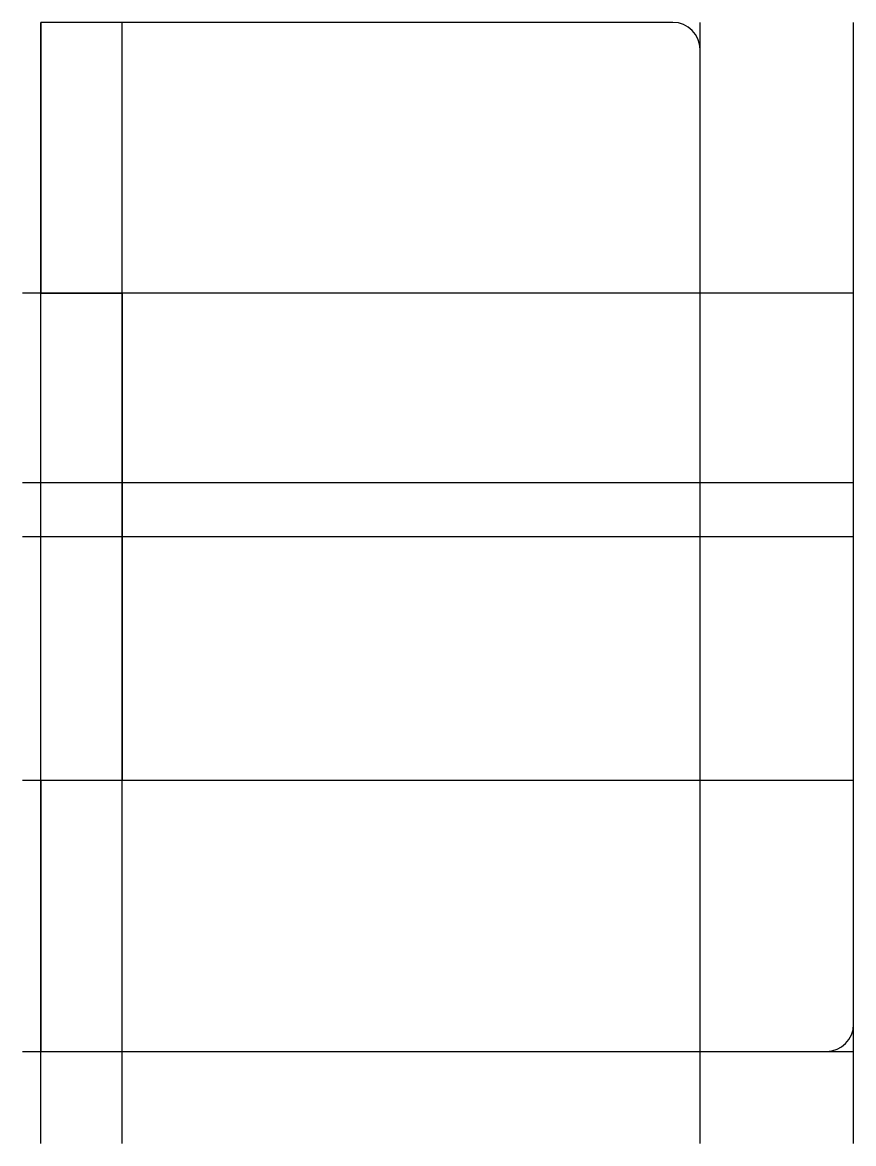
# Model space of a CAD drawing. Extents: x -2 to 90, y -10 to 114.
import ezdxf

# ---------------------------------------------------------------- set-up
doc = ezdxf.new("R2010")
doc.units = 0
doc.layers.get('0').update_dxf_attribs({"linetype": 'CONTINUOUS'})

msp = doc.modelspace()

# ---------------------------------------------------------------- linework, layer by layer
at = {"linetype": 'CONTINUOUS'}
for p, q in [((0, -10.22), (0, 114)), ((70, 114), (0, 114)), ((0, 114), (0, 84)), ((9, -10.22), (9, 114)), ((73, -10.22), (73, 114)), ((90, -10.22), (90, 114)), ((73, 63), (73, 111)), ((90, 84), (-2.04, 84)), ((0, 84), (9, 84)), ((9, 84), (9, 30)), ((90, 63), (-2.04, 63)), ((90, 63), (73, 63)), ((90, 3), (90, 63)), ((90, 57), (-2.04, 57)), ((90, 30), (-2.04, 30)), ((9, 30), (0, 30)), ((0, 30), (0, 0)), ((-2.04, 0), (90, 0)), ((0, 0), (87, 0))]:
    msp.add_line(p, q, dxfattribs=at)
for centre, start, end in [((70, 111), 0, 90), ((87, 3), 270, 0)]:
    msp.add_arc(centre, 3, start, end, dxfattribs=at)

doc.saveas('drawing.dxf')
